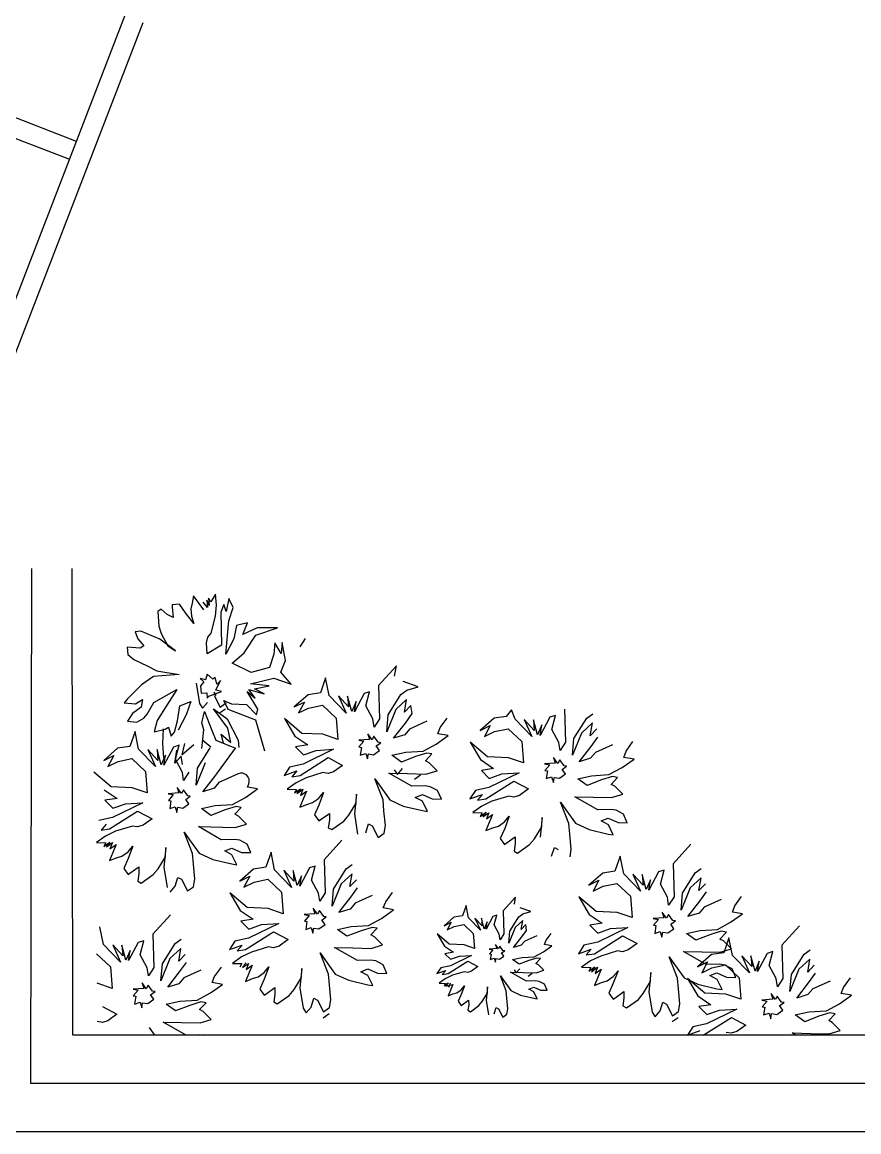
# Model space of a CAD drawing. Header units: inches. Extents: x 10.1 to 52.6, y 12.1 to 36.9.
# Drawn here: x 26.953 to 27.817, y 23.708 to 24.854 of the extents above; entities that cross this region are included whole.
import ezdxf

# ---------------------------------------------------------------- set-up
doc = ezdxf.new("R2010")
doc.units = ezdxf.units.IN
doc.header["$MEASUREMENT"] = 0
doc.layers.add('02', color=2, linetype='Continuous')

msp = doc.modelspace()

# ---------------------------------------------------------------- linework, layer by layer
at = {"layer": '02'}
for p, q in [((26.472, 24.9383), (27.0086, 24.7313)), ((26.4648, 24.9196), (27.0014, 24.7127)), ((27.059, 24.8619), (26.8863, 24.4141)), ((27.0772, 24.8535), (26.9049, 24.4069)), ((26.9615, 23.758), (26.9625, 24.2897)), ((27.0051, 23.808), (27.0043, 24.2897)), ((27.1525, 24.2635), (27.1474, 24.2555)), ((27.1534, 24.2521), (27.1525, 24.2635)), ((27.1151, 24.2529), (27.1075, 24.2523)), ((27.1075, 24.2523), (27.1076, 24.2504)), ((27.1215, 24.2439), (27.1151, 24.2529)), ((27.1284, 24.254), (27.1269, 24.2481)), ((27.1297, 24.2617), (27.1284, 24.254)), ((27.1404, 24.2473), (27.1297, 24.2617)), ((27.144, 24.2495), (27.1398, 24.2549)), ((27.1434, 24.2571), (27.144, 24.2495)), ((27.1458, 24.2515), (27.1434, 24.2571)), ((27.1452, 24.2591), (27.1458, 24.2515)), ((27.1474, 24.2555), (27.1452, 24.2591)), ((27.1524, 24.2406), (27.1534, 24.2521)), ((27.161, 24.2527), (27.1578, 24.2448)), ((27.1634, 24.2453), (27.161, 24.2527)), ((27.1662, 24.2589), (27.1634, 24.2453)), ((27.1707, 24.2497), (27.1662, 24.2589)), ((27.0964, 24.2477), (27.0927, 24.2455)), ((27.0927, 24.2455), (27.0939, 24.2303)), ((27.1025, 24.2424), (27.0964, 24.2477)), ((27.1085, 24.2391), (27.1025, 24.2424)), ((27.1076, 24.2504), (27.1085, 24.2391)), ((27.13, 24.2331), (27.1215, 24.2439)), ((27.1269, 24.2481), (27.1275, 24.2405)), ((27.1275, 24.2405), (27.13, 24.2331)), ((27.148, 24.223), (27.1524, 24.2406)), ((27.1578, 24.2448), (27.1585, 24.2105)), ((27.1661, 24.2359), (27.1707, 24.2497)), ((27.0939, 24.2303), (27.0964, 24.2228)), ((27.1631, 24.2013), (27.1661, 24.2359)), ((27.1741, 24.2308), (27.1714, 24.2172)), ((27.1854, 24.2336), (27.1741, 24.2308)), ((27.1806, 24.2218), (27.1854, 24.2336)), ((27.0752, 24.225), (27.0695, 24.2245)), ((27.0695, 24.2245), (27.072, 24.2171)), ((27.095, 24.217), (27.0752, 24.225)), ((27.0964, 24.2228), (27.1032, 24.21)), ((27.143, 24.2131), (27.1445, 24.2189)), ((27.1445, 24.2189), (27.148, 24.223)), ((27.1953, 24.2287), (27.1806, 24.2218)), ((27.1821, 24.2028), (27.194, 24.2209)), ((27.194, 24.2209), (27.2164, 24.2284)), ((27.2164, 24.2284), (27.1953, 24.2287)), ((27.245, 24.2175), (27.2395, 24.2089)), ((27.0612, 24.2086), (27.0618, 24.201)), ((27.0747, 24.2077), (27.0612, 24.2086)), ((27.072, 24.2171), (27.0783, 24.2099)), ((27.0783, 24.2099), (27.0747, 24.2077)), ((27.1112, 24.2049), (27.095, 24.217)), ((27.1032, 24.21), (27.1112, 24.2049)), ((27.1439, 24.2017), (27.143, 24.2131)), ((27.1585, 24.2105), (27.1439, 24.2017)), ((27.1714, 24.2172), (27.1631, 24.2013)), ((27.2138, 24.2129), (27.2128, 24.2014)), ((27.2203, 24.202), (27.2138, 24.2129)), ((27.2214, 24.2135), (27.2203, 24.202)), ((27.2247, 24.1947), (27.2214, 24.2135)), ((27.0618, 24.201), (27.068, 24.1957)), ((27.068, 24.1957), (27.0819, 24.1892)), ((27.1695, 24.1922), (27.1821, 24.2028)), ((27.2128, 24.2014), (27.2081, 24.1876)), ((27.2199, 24.1828), (27.2247, 24.1947)), ((27.0819, 24.1892), (27.0918, 24.1842)), ((27.0918, 24.1842), (27.115, 24.1803)), ((27.1894, 24.1823), (27.1695, 24.1922)), ((27.2081, 24.1876), (27.1894, 24.1823)), ((27.3392, 24.1892), (27.3208, 24.169)), ((27.3374, 24.1785), (27.3392, 24.1892)), ((27.0885, 24.1782), (27.0758, 24.1696)), ((27.1055, 24.1796), (27.0885, 24.1782)), ((27.115, 24.1803), (27.1055, 24.1796)), ((27.1364, 24.1763), (27.1405, 24.1728)), ((27.1422, 24.1748), (27.1364, 24.1763)), ((27.1405, 24.1728), (27.137, 24.1687)), ((27.1437, 24.1807), (27.1422, 24.1748)), ((27.1498, 24.1754), (27.1437, 24.1807)), ((27.1516, 24.1775), (27.1498, 24.1754)), ((27.1541, 24.17), (27.1516, 24.1775)), ((27.1526, 24.1642), (27.1576, 24.1741)), ((27.1576, 24.1741), (27.1541, 24.17)), ((27.1884, 24.1708), (27.2128, 24.1765)), ((27.2128, 24.1765), (27.2305, 24.1703)), ((27.2305, 24.1703), (27.2199, 24.1828)), ((27.2661, 24.1769), (27.2608, 24.1614)), ((27.2699, 24.1585), (27.2661, 24.1769)), ((27.3616, 24.1677), (27.3461, 24.173)), ((27.0758, 24.1696), (27.0616, 24.1551)), ((27.0886, 24.1515), (27.1124, 24.1648)), ((27.1124, 24.1648), (27.1022, 24.1487)), ((27.1325, 24.1713), (27.1358, 24.1503)), ((27.137, 24.1687), (27.1376, 24.1611)), ((27.1376, 24.1611), (27.1433, 24.1615)), ((27.1433, 24.1615), (27.1437, 24.1558)), ((27.1455, 24.1579), (27.1585, 24.1627)), ((27.1531, 24.1585), (27.1509, 24.1621)), ((27.1585, 24.1627), (27.1526, 24.1642)), ((27.1962, 24.1447), (27.1852, 24.1629)), ((27.1852, 24.1629), (27.1934, 24.1559)), ((27.1869, 24.1649), (27.2026, 24.1604)), ((27.1934, 24.1559), (27.1869, 24.1649)), ((27.2077, 24.1685), (27.1884, 24.1708)), ((27.1926, 24.1654), (27.2077, 24.1685)), ((27.2026, 24.1604), (27.1926, 24.1654)), ((27.2608, 24.1614), (27.2482, 24.1594)), ((27.3058, 24.1606), (27.2958, 24.1418)), ((27.3115, 24.1624), (27.3058, 24.1606)), ((27.3077, 24.148), (27.3115, 24.1624)), ((27.3208, 24.169), (27.3219, 24.1347)), ((27.3438, 24.1597), (27.3501, 24.1641)), ((27.3501, 24.1641), (27.3616, 24.1677)), ((27.0616, 24.1551), (27.0581, 24.151)), ((27.0581, 24.151), (27.0696, 24.15)), ((27.0696, 24.15), (27.0769, 24.1544)), ((27.0769, 24.1544), (27.0756, 24.1467)), ((27.0819, 24.1395), (27.0886, 24.1515)), ((27.1022, 24.1487), (27.092, 24.1327)), ((27.1157, 24.1479), (27.1268, 24.1526)), ((27.1268, 24.1526), (27.1221, 24.1388)), ((27.1358, 24.1503), (27.1391, 24.1456)), ((27.1391, 24.1456), (27.1442, 24.1516)), ((27.1437, 24.1558), (27.1455, 24.1579)), ((27.1509, 24.1587), (27.1571, 24.1467)), ((27.1571, 24.1467), (27.1633, 24.1511)), ((27.1611, 24.1534), (27.169, 24.1502)), ((27.1656, 24.1442), (27.1611, 24.1534)), ((27.169, 24.1502), (27.1843, 24.1495)), ((27.1843, 24.1495), (27.1947, 24.1388)), ((27.2482, 24.1594), (27.2338, 24.1468)), ((27.2338, 24.1468), (27.2442, 24.1519)), ((27.2442, 24.1519), (27.2382, 24.1406)), ((27.2486, 24.1456), (27.2628, 24.1487)), ((27.2628, 24.1487), (27.2769, 24.1354)), ((27.2874, 24.1405), (27.2699, 24.1585)), ((27.2794, 24.1582), (27.2874, 24.1405)), ((27.2898, 24.1469), (27.2794, 24.1582)), ((27.2931, 24.1423), (27.2889, 24.158)), ((27.2889, 24.158), (27.2898, 24.1469)), ((27.2976, 24.1525), (27.2931, 24.1423)), ((27.2958, 24.1418), (27.2976, 24.1525)), ((27.3308, 24.1387), (27.3438, 24.1597)), ((27.3498, 24.1546), (27.3385, 24.1442)), ((27.3476, 24.1413), (27.3498, 24.1546)), ((27.0666, 24.1402), (27.0615, 24.1322)), ((27.0756, 24.1467), (27.0666, 24.1402)), ((27.0784, 24.1354), (27.0819, 24.1395)), ((27.1131, 24.1324), (27.1157, 24.1479)), ((27.1221, 24.1388), (27.1138, 24.1229)), ((27.1381, 24.1305), (27.141, 24.1422)), ((27.141, 24.1422), (27.1481, 24.1237)), ((27.1503, 24.1449), (27.1645, 24.1345)), ((27.1652, 24.125), (27.1503, 24.1449)), ((27.1566, 24.1406), (27.1628, 24.145)), ((27.1939, 24.1331), (27.1656, 24.1442)), ((27.1947, 24.1388), (27.1962, 24.1447)), ((27.2382, 24.1406), (27.2486, 24.1456)), ((27.315, 24.1345), (27.3077, 24.148)), ((27.3385, 24.1442), (27.3292, 24.1212)), ((27.3292, 24.1212), (27.3308, 24.1387)), ((27.3542, 24.1484), (27.3476, 24.1413)), ((27.3485, 24.1302), (27.3556, 24.14)), ((27.3556, 24.14), (27.3542, 24.1484)), ((27.4581, 24.144), (27.4528, 24.1371)), ((27.4618, 24.1342), (27.4581, 24.144)), ((27.5035, 24.1381), (27.4977, 24.1363)), ((27.4997, 24.1237), (27.5035, 24.1381)), ((27.5128, 24.1447), (27.5138, 24.1104)), ((27.5358, 24.1354), (27.542, 24.1398)), ((27.0615, 24.1322), (27.0711, 24.131)), ((27.0711, 24.131), (27.0784, 24.1354)), ((27.092, 24.1327), (27.0891, 24.121)), ((27.1004, 24.1238), (27.104, 24.126)), ((27.104, 24.126), (27.1067, 24.1166)), ((27.1102, 24.1207), (27.1131, 24.1324)), ((27.1405, 24.1231), (27.1381, 24.1305)), ((27.1645, 24.1345), (27.1758, 24.1125)), ((27.2034, 24.1013), (27.1939, 24.1331)), ((27.2415, 24.1195), (27.2236, 24.1348)), ((27.2236, 24.1348), (27.2342, 24.1167)), ((27.2769, 24.1354), (27.2787, 24.1133)), ((27.3163, 24.1261), (27.315, 24.1345)), ((27.3219, 24.1347), (27.3163, 24.1261)), ((27.3363, 24.1145), (27.3485, 24.1302)), ((27.3706, 24.132), (27.3529, 24.124)), ((27.3846, 24.1256), (27.3917, 24.1353)), ((27.4401, 24.1351), (27.4257, 24.1225)), ((27.4257, 24.1225), (27.4361, 24.1276)), ((27.4361, 24.1276), (27.4301, 24.1163)), ((27.4528, 24.1371), (27.4401, 24.1351)), ((27.4793, 24.1162), (27.4618, 24.1342)), ((27.4713, 24.1339), (27.4793, 24.1162)), ((27.4817, 24.1226), (27.4713, 24.1339)), ((27.4851, 24.118), (27.4809, 24.1337)), ((27.4809, 24.1337), (27.4817, 24.1226)), ((27.4895, 24.1282), (27.4851, 24.118)), ((27.4977, 24.1363), (27.4877, 24.1175)), ((27.4877, 24.1175), (27.4895, 24.1282)), ((27.5227, 24.1144), (27.5358, 24.1354)), ((27.5418, 24.1303), (27.5305, 24.1199)), ((27.5395, 24.117), (27.5418, 24.1303)), ((27.0693, 24.1216), (27.064, 24.1061)), ((27.073, 24.1033), (27.0693, 24.1216)), ((27.0891, 24.121), (27.1004, 24.1238)), ((27.0982, 24.1244), (27.0975, 24.1091)), ((27.1067, 24.1166), (27.1102, 24.1207)), ((27.1382, 24.1038), (27.1405, 24.1231)), ((27.1481, 24.1237), (27.1528, 24.1126)), ((27.1581, 24.1187), (27.1683, 24.11)), ((27.1607, 24.1094), (27.1581, 24.1187)), ((27.1683, 24.11), (27.1652, 24.125)), ((27.2342, 24.1167), (27.2477, 24.1076)), ((27.2632, 24.1186), (27.2415, 24.1195)), ((27.2787, 24.1133), (27.2632, 24.1186)), ((27.3097, 24.119), (27.3115, 24.1132)), ((27.3141, 24.1128), (27.3097, 24.119)), ((27.3161, 24.1166), (27.3141, 24.1128)), ((27.3205, 24.1103), (27.3161, 24.1166)), ((27.3478, 24.1181), (27.3363, 24.1145)), ((27.3529, 24.124), (27.3478, 24.1181)), ((27.3803, 24.1085), (27.3927, 24.1173)), ((27.3821, 24.1191), (27.3846, 24.1256)), ((27.3927, 24.1173), (27.3821, 24.1191)), ((27.4301, 24.1163), (27.4406, 24.1214)), ((27.4406, 24.1214), (27.4547, 24.1244)), ((27.4547, 24.1244), (27.4689, 24.1111)), ((27.507, 24.1102), (27.4997, 24.1237)), ((27.5305, 24.1199), (27.5211, 24.0969)), ((27.5211, 24.0969), (27.5227, 24.1144)), ((27.5462, 24.1241), (27.5395, 24.117)), ((27.5404, 24.1059), (27.5475, 24.1157)), ((27.0513, 24.1042), (27.0369, 24.0916)), ((27.064, 24.1061), (27.0513, 24.1042)), ((27.0905, 24.0853), (27.073, 24.1033)), ((27.0826, 24.103), (27.0905, 24.0853)), ((27.0929, 24.0917), (27.0826, 24.103)), ((27.0921, 24.1028), (27.0929, 24.0917)), ((27.0963, 24.0871), (27.0921, 24.1028)), ((27.0975, 24.1091), (27.0987, 24.0939)), ((27.1089, 24.1054), (27.0989, 24.0866)), ((27.1147, 24.1072), (27.1089, 24.1054)), ((27.1109, 24.0928), (27.1147, 24.1072)), ((27.1204, 24.1091), (27.1175, 24.0974)), ((27.1175, 24.0974), (27.1301, 24.1079)), ((27.1339, 24.0835), (27.147, 24.1045)), ((27.1392, 24.1125), (27.1474, 24.1055)), ((27.1516, 24.075), (27.173, 24.1044)), ((27.1528, 24.1126), (27.173, 24.1044)), ((27.1758, 24.1125), (27.1764, 24.1049)), ((27.2477, 24.1076), (27.235, 24.1056)), ((27.235, 24.1056), (27.2432, 24.0974)), ((27.2742, 24.1031), (27.243, 24.0879)), ((27.2563, 24.102), (27.2742, 24.1031)), ((27.3115, 24.1132), (27.3004, 24.1124)), ((27.3004, 24.1124), (27.3057, 24.1115)), ((27.3057, 24.1115), (27.3006, 24.1055)), ((27.3006, 24.1055), (27.3033, 24.1051)), ((27.3033, 24.1051), (27.3019, 24.0971)), ((27.3185, 24.1066), (27.3232, 24.1099)), ((27.3219, 24.1019), (27.3185, 24.1066)), ((27.3232, 24.1099), (27.3205, 24.1103)), ((27.3668, 24.1012), (27.3803, 24.1085)), ((27.4334, 24.0952), (27.4155, 24.1105)), ((27.4155, 24.1105), (27.4261, 24.0924)), ((27.4689, 24.1111), (27.4706, 24.089)), ((27.5083, 24.1018), (27.507, 24.1102)), ((27.5138, 24.1104), (27.5083, 24.1018)), ((27.5282, 24.0902), (27.5404, 24.1059)), ((27.5626, 24.1077), (27.5448, 24.0997)), ((27.5765, 24.1013), (27.5836, 24.111)), ((27.0369, 24.0916), (27.0473, 24.0966)), ((27.0473, 24.0966), (27.0413, 24.0854)), ((27.0518, 24.0904), (27.0659, 24.0935)), ((27.0659, 24.0935), (27.0801, 24.0802)), ((27.1007, 24.0972), (27.0963, 24.0871)), ((27.0989, 24.0866), (27.1007, 24.0972)), ((27.1104, 24.0888), (27.1126, 24.1021)), ((27.117, 24.0959), (27.1104, 24.0888)), ((27.1182, 24.0793), (27.1109, 24.0928)), ((27.1184, 24.0875), (27.117, 24.0959)), ((27.2397, 24.0761), (27.2687, 24.0945)), ((27.2432, 24.0974), (27.2563, 24.102)), ((27.2687, 24.0945), (27.2837, 24.0865)), ((27.3019, 24.0971), (27.3077, 24.0989)), ((27.3077, 24.0989), (27.3094, 24.0931)), ((27.3094, 24.0931), (27.3103, 24.0984)), ((27.3103, 24.0984), (27.3156, 24.0975)), ((27.3156, 24.0975), (27.3219, 24.1019)), ((27.3347, 24.097), (27.3489, 24.1001)), ((27.3444, 24.0899), (27.3347, 24.097)), ((27.359, 24.0957), (27.3444, 24.0899)), ((27.3489, 24.1001), (27.3668, 24.1012)), ((27.3706, 24.0992), (27.359, 24.0957)), ((27.3692, 24.0912), (27.3759, 24.0983)), ((27.3759, 24.0983), (27.3706, 24.0992)), ((27.4261, 24.0924), (27.4396, 24.0833)), ((27.4551, 24.0943), (27.4334, 24.0952)), ((27.4706, 24.089), (27.4551, 24.0943)), ((27.5016, 24.0947), (27.5034, 24.0889)), ((27.5061, 24.0885), (27.5016, 24.0947)), ((27.5081, 24.0923), (27.5061, 24.0885)), ((27.5125, 24.0861), (27.5081, 24.0923)), ((27.5397, 24.0938), (27.5282, 24.0902)), ((27.5448, 24.0997), (27.5397, 24.0938)), ((27.5723, 24.0842), (27.5847, 24.093)), ((27.5741, 24.0948), (27.5765, 24.1013)), ((27.5847, 24.093), (27.5741, 24.0948)), ((27.0413, 24.0854), (27.0518, 24.0904)), ((27.0801, 24.0802), (27.0818, 24.0581)), ((27.1417, 24.089), (27.1323, 24.066)), ((27.1323, 24.066), (27.1339, 24.0835)), ((27.2288, 24.0848), (27.2233, 24.0761)), ((27.2233, 24.0761), (27.2363, 24.0808)), ((27.243, 24.0879), (27.2288, 24.0848)), ((27.2363, 24.0808), (27.2312, 24.0748)), ((27.2744, 24.0798), (27.2687, 24.0781)), ((27.2837, 24.0865), (27.2744, 24.0798)), ((27.337, 24.0818), (27.3404, 24.0772)), ((27.3404, 24.0772), (27.3455, 24.0832)), ((27.373, 24.0892), (27.3692, 24.0912)), ((27.3697, 24.0775), (27.3812, 24.081)), ((27.3812, 24.081), (27.373, 24.0892)), ((27.4396, 24.0833), (27.427, 24.0813)), ((27.427, 24.0813), (27.4352, 24.0731)), ((27.5034, 24.0889), (27.4923, 24.0881)), ((27.4923, 24.0881), (27.4976, 24.0872)), ((27.4976, 24.0872), (27.4925, 24.0812)), ((27.4925, 24.0812), (27.4952, 24.0808)), ((27.4952, 24.0808), (27.4939, 24.0728)), ((27.5105, 24.0823), (27.5151, 24.0856)), ((27.5138, 24.0776), (27.5105, 24.0823)), ((27.5151, 24.0856), (27.5125, 24.0861)), ((27.5588, 24.0769), (27.5723, 24.0842)), ((27.0446, 24.0643), (27.0267, 24.0796)), ((27.1195, 24.0709), (27.1182, 24.0793)), ((27.125, 24.0795), (27.1195, 24.0709)), ((27.1394, 24.0593), (27.1516, 24.075)), ((27.156, 24.0688), (27.1509, 24.0629)), ((27.1759, 24.0777), (27.156, 24.0688)), ((27.2357, 24.0686), (27.2264, 24.062)), ((27.2312, 24.0748), (27.2397, 24.0761)), ((27.2461, 24.0737), (27.2357, 24.0686)), ((27.2634, 24.079), (27.2461, 24.0737)), ((27.2687, 24.0781), (27.2634, 24.079)), ((27.3169, 24.0727), (27.3225, 24.0649)), ((27.3256, 24.0508), (27.3169, 24.0727)), ((27.3552, 24.0649), (27.3316, 24.0784)), ((27.3316, 24.0784), (27.3506, 24.078)), ((27.3506, 24.078), (27.3697, 24.0775)), ((27.3578, 24.0721), (27.364, 24.0766)), ((27.4316, 24.0518), (27.4606, 24.0702)), ((27.4662, 24.0788), (27.4349, 24.0636)), ((27.4352, 24.0731), (27.4482, 24.0777)), ((27.4482, 24.0777), (27.4662, 24.0788)), ((27.4606, 24.0702), (27.4757, 24.0622)), ((27.4939, 24.0728), (27.4996, 24.0746)), ((27.4996, 24.0746), (27.5014, 24.0688)), ((27.5014, 24.0688), (27.5023, 24.0741)), ((27.5023, 24.0741), (27.5076, 24.0732)), ((27.5076, 24.0732), (27.5138, 24.0776)), ((27.5266, 24.0727), (27.5408, 24.0758)), ((27.5364, 24.0656), (27.5266, 24.0727)), ((27.551, 24.0714), (27.5364, 24.0656)), ((27.5408, 24.0758), (27.5588, 24.0769)), ((27.5625, 24.0749), (27.551, 24.0714)), ((27.5612, 24.0669), (27.5678, 24.074)), ((27.5678, 24.074), (27.5625, 24.0749)), ((27.0373, 24.0614), (27.0508, 24.0524)), ((27.0663, 24.0634), (27.0446, 24.0643)), ((27.0818, 24.0581), (27.0663, 24.0634)), ((27.1146, 24.058), (27.1035, 24.0572)), ((27.1035, 24.0572), (27.1088, 24.0563)), ((27.1173, 24.0576), (27.1128, 24.0638)), ((27.1128, 24.0638), (27.1146, 24.058)), ((27.1193, 24.0613), (27.1173, 24.0576)), ((27.1237, 24.0551), (27.1193, 24.0613)), ((27.1509, 24.0629), (27.1394, 24.0593)), ((27.1835, 24.0533), (27.1959, 24.0621)), ((27.1853, 24.0639), (27.1867, 24.0676)), ((27.1959, 24.0621), (27.1853, 24.0639)), ((27.2264, 24.062), (27.2359, 24.0617)), ((27.2339, 24.058), (27.2401, 24.0624)), ((27.2359, 24.0617), (27.2339, 24.058)), ((27.2401, 24.0624), (27.2365, 24.0575)), ((27.2365, 24.0575), (27.2427, 24.0619)), ((27.2465, 24.06), (27.2396, 24.0433)), ((27.2427, 24.0619), (27.2403, 24.0555)), ((27.2403, 24.0555), (27.2465, 24.06)), ((27.2589, 24.0524), (27.264, 24.0584)), ((27.264, 24.0584), (27.2591, 24.0455)), ((27.3225, 24.0649), (27.3324, 24.051)), ((27.369, 24.0653), (27.3552, 24.0649)), ((27.3743, 24.0644), (27.369, 24.0653)), ((27.3818, 24.0604), (27.3743, 24.0644)), ((27.3858, 24.0516), (27.3818, 24.0604)), ((27.4208, 24.0605), (27.4152, 24.0518)), ((27.4349, 24.0636), (27.4208, 24.0605)), ((27.4757, 24.0622), (27.4664, 24.0555)), ((27.5649, 24.0649), (27.5612, 24.0669)), ((27.5731, 24.0567), (27.5649, 24.0649)), ((27.0508, 24.0524), (27.0382, 24.0504)), ((27.0382, 24.0504), (27.0464, 24.0422)), ((27.0774, 24.0479), (27.0461, 24.0326)), ((27.0464, 24.0422), (27.0595, 24.0468)), ((27.0595, 24.0468), (27.0774, 24.0479)), ((27.1088, 24.0563), (27.1037, 24.0503)), ((27.1037, 24.0503), (27.1064, 24.0498)), ((27.1064, 24.0498), (27.1051, 24.0419)), ((27.1188, 24.0423), (27.125, 24.0467)), ((27.1217, 24.0514), (27.1263, 24.0547)), ((27.125, 24.0467), (27.1217, 24.0514)), ((27.1263, 24.0547), (27.1237, 24.0551)), ((27.152, 24.0449), (27.17, 24.046)), ((27.17, 24.046), (27.1835, 24.0533)), ((27.2396, 24.0433), (27.2469, 24.0462)), ((27.2469, 24.0462), (27.2527, 24.048)), ((27.2527, 24.048), (27.2589, 24.0524)), ((27.2591, 24.0455), (27.2547, 24.0354)), ((27.2901, 24.0349), (27.2976, 24.0473)), ((27.2979, 24.0568), (27.2959, 24.0366)), ((27.2976, 24.0473), (27.2979, 24.0568)), ((27.3264, 24.0397), (27.3256, 24.0508)), ((27.3324, 24.051), (27.3464, 24.0445)), ((27.3588, 24.0534), (27.3661, 24.0563)), ((27.3663, 24.0494), (27.3588, 24.0534)), ((27.3661, 24.0563), (27.3763, 24.0518)), ((27.3714, 24.039), (27.3663, 24.0494)), ((27.3763, 24.0518), (27.3858, 24.0516)), ((27.4152, 24.0518), (27.4283, 24.0565)), ((27.4283, 24.0565), (27.4232, 24.0505)), ((27.4232, 24.0505), (27.4316, 24.0518)), ((27.438, 24.0494), (27.4276, 24.0443)), ((27.4553, 24.0547), (27.438, 24.0494)), ((27.4606, 24.0538), (27.4553, 24.0547)), ((27.4664, 24.0555), (27.4606, 24.0538)), ((27.5089, 24.0484), (27.5144, 24.0407)), ((27.5175, 24.0265), (27.5089, 24.0484)), ((27.5472, 24.0406), (27.5235, 24.0541)), ((27.5235, 24.0541), (27.5616, 24.0532)), ((27.5616, 24.0532), (27.5731, 24.0567)), ((27.0428, 24.0209), (27.0718, 24.0393)), ((27.0718, 24.0393), (27.0869, 24.0313)), ((27.1051, 24.0419), (27.1108, 24.0436)), ((27.1108, 24.0436), (27.1126, 24.0379)), ((27.1126, 24.0379), (27.1135, 24.0432)), ((27.1135, 24.0432), (27.1188, 24.0423)), ((27.1378, 24.0418), (27.152, 24.0449)), ((27.1476, 24.0347), (27.1378, 24.0418)), ((27.1622, 24.0405), (27.1476, 24.0347)), ((27.1737, 24.044), (27.1622, 24.0405)), ((27.1724, 24.036), (27.179, 24.0431)), ((27.1761, 24.034), (27.1724, 24.036)), ((27.179, 24.0431), (27.1737, 24.044)), ((27.1843, 24.0258), (27.1761, 24.034)), ((27.2547, 24.0354), (27.2591, 24.0292)), ((27.2606, 24.0303), (27.27, 24.0369)), ((27.27, 24.0369), (27.2702, 24.03)), ((27.285, 24.0289), (27.2901, 24.0349)), ((27.2959, 24.0366), (27.2992, 24.0156)), ((27.328, 24.0244), (27.3264, 24.0397)), ((27.3464, 24.0445), (27.3661, 24.0399)), ((27.3661, 24.0399), (27.3714, 24.039)), ((27.4276, 24.0443), (27.4183, 24.0377)), ((27.4183, 24.0377), (27.4278, 24.0374)), ((27.4258, 24.0337), (27.432, 24.0381)), ((27.4278, 24.0374), (27.4258, 24.0337)), ((27.432, 24.0381), (27.4285, 24.0332)), ((27.4285, 24.0332), (27.4347, 24.0376)), ((27.4385, 24.0357), (27.4316, 24.0191)), ((27.4347, 24.0376), (27.4322, 24.0312)), ((27.4322, 24.0312), (27.4385, 24.0357)), ((27.4508, 24.0281), (27.4559, 24.0341)), ((27.4559, 24.0341), (27.4511, 24.0212)), ((27.5144, 24.0407), (27.5244, 24.0267)), ((27.5609, 24.041), (27.5472, 24.0406)), ((27.5662, 24.0401), (27.5609, 24.041)), ((27.5738, 24.0361), (27.5662, 24.0401)), ((27.5777, 24.0273), (27.5738, 24.0361)), ((27.0461, 24.0326), (27.032, 24.0296)), ((27.0395, 24.0256), (27.0344, 24.0196)), ((27.0665, 24.0238), (27.0492, 24.0185)), ((27.0718, 24.0229), (27.0665, 24.0238)), ((27.0776, 24.0246), (27.0718, 24.0229)), ((27.0869, 24.0313), (27.0776, 24.0246)), ((27.1347, 24.0232), (27.1728, 24.0223)), ((27.1584, 24.0097), (27.1347, 24.0232)), ((27.1728, 24.0223), (27.1843, 24.0258)), ((27.2591, 24.0292), (27.2606, 24.0303)), ((27.2702, 24.03), (27.2688, 24.0221)), ((27.2726, 24.0201), (27.285, 24.0289)), ((27.3076, 24.0169), (27.3105, 24.026)), ((27.3105, 24.026), (27.3142, 24.024)), ((27.3142, 24.024), (27.3204, 24.012)), ((27.3266, 24.0164), (27.328, 24.0244)), ((27.4389, 24.0219), (27.4446, 24.0237)), ((27.4446, 24.0237), (27.4508, 24.0281)), ((27.482, 24.0106), (27.4896, 24.023)), ((27.4898, 24.0325), (27.4878, 24.0123)), ((27.4896, 24.023), (27.4898, 24.0325)), ((27.5184, 24.0154), (27.5175, 24.0265)), ((27.5244, 24.0267), (27.5383, 24.0202)), ((27.5507, 24.0291), (27.558, 24.032)), ((27.5582, 24.0251), (27.5507, 24.0291)), ((27.558, 24.032), (27.5682, 24.0275)), ((27.5633, 24.0147), (27.5582, 24.0251)), ((27.5682, 24.0275), (27.5777, 24.0273)), ((27.0388, 24.0134), (27.0295, 24.0068)), ((27.0344, 24.0196), (27.0428, 24.0209)), ((27.0492, 24.0185), (27.0388, 24.0134)), ((27.1287, 23.9956), (27.1201, 24.0175)), ((27.1201, 24.0175), (27.1256, 24.0097)), ((27.2688, 24.0221), (27.2726, 24.0201)), ((27.3204, 24.012), (27.3266, 24.0164)), ((27.4316, 24.0191), (27.4389, 24.0219)), ((27.4511, 24.0212), (27.4466, 24.0111)), ((27.4466, 24.0111), (27.451, 24.0049)), ((27.4526, 24.006), (27.4619, 24.0126)), ((27.4619, 24.0126), (27.4621, 24.0057)), ((27.5199, 24.0001), (27.5184, 24.0154)), ((27.5383, 24.0202), (27.558, 24.0156)), ((27.558, 24.0156), (27.5633, 24.0147)), ((27.0295, 24.0068), (27.039, 24.0065)), ((27.037, 24.0028), (27.0432, 24.0072)), ((27.039, 24.0065), (27.037, 24.0028)), ((27.0432, 24.0072), (27.0397, 24.0023)), ((27.0397, 24.0023), (27.0459, 24.0067)), ((27.0497, 24.0047), (27.0428, 23.9881)), ((27.0459, 24.0067), (27.0434, 24.0003)), ((27.0434, 24.0003), (27.0497, 24.0047)), ((27.062, 23.9972), (27.0671, 24.0032)), ((27.0671, 24.0032), (27.0623, 23.9903)), ((27.101, 24.0016), (27.099, 23.9814)), ((27.1008, 23.9921), (27.101, 24.0016)), ((27.1256, 24.0097), (27.1356, 23.9958)), ((27.1721, 24.0101), (27.1584, 24.0097)), ((27.1619, 23.9982), (27.1692, 24.001)), ((27.1692, 24.001), (27.1794, 23.9966)), ((27.1774, 24.0092), (27.1721, 24.0101)), ((27.185, 24.0052), (27.1774, 24.0092)), ((27.1889, 23.9964), (27.185, 24.0052)), ((27.2829, 24.0092), (27.2645, 23.9891)), ((27.451, 24.0049), (27.4526, 24.006)), ((27.4621, 24.0057), (27.4608, 23.9978)), ((27.4645, 23.9958), (27.4769, 24.0046)), ((27.4769, 24.0046), (27.482, 24.0106)), ((27.4995, 23.9926), (27.5024, 24.0017)), ((27.5024, 24.0017), (27.5062, 23.9997)), ((27.5186, 23.9921), (27.5199, 24.0001)), ((27.6434, 24.0051), (27.625, 23.9849)), ((27.0428, 23.9881), (27.0501, 23.991)), ((27.0501, 23.991), (27.0558, 23.9928)), ((27.0558, 23.9928), (27.062, 23.9972)), ((27.0623, 23.9903), (27.0578, 23.9801)), ((27.0933, 23.9797), (27.1008, 23.9921)), ((27.1296, 23.9845), (27.1287, 23.9956)), ((27.1356, 23.9958), (27.1495, 23.9893)), ((27.1495, 23.9893), (27.1692, 23.9847)), ((27.1694, 23.9942), (27.1619, 23.9982)), ((27.1745, 23.9838), (27.1694, 23.9942)), ((27.1794, 23.9966), (27.1889, 23.9964)), ((27.2098, 23.9969), (27.2044, 23.9814)), ((27.2135, 23.9785), (27.2098, 23.9969)), ((27.2645, 23.9891), (27.2655, 23.9547)), ((27.4608, 23.9978), (27.4645, 23.9958)), ((27.5703, 23.9928), (27.565, 23.9773)), ((27.5741, 23.9744), (27.5703, 23.9928)), ((27.0578, 23.9801), (27.0622, 23.9739)), ((27.0638, 23.975), (27.0731, 23.9817)), ((27.0731, 23.9817), (27.0733, 23.9748)), ((27.0881, 23.9737), (27.0933, 23.9797)), ((27.099, 23.9814), (27.1023, 23.9604)), ((27.1311, 23.9692), (27.1296, 23.9845)), ((27.1692, 23.9847), (27.1745, 23.9838)), ((27.1918, 23.9794), (27.1774, 23.9668)), ((27.2044, 23.9814), (27.1918, 23.9794)), ((27.231, 23.9605), (27.2135, 23.9785)), ((27.223, 23.9783), (27.231, 23.9605)), ((27.2334, 23.967), (27.223, 23.9783)), ((27.2326, 23.978), (27.2334, 23.967)), ((27.2368, 23.9623), (27.2326, 23.978)), ((27.2494, 23.9807), (27.2394, 23.9619)), ((27.2552, 23.9824), (27.2494, 23.9807)), ((27.2514, 23.968), (27.2552, 23.9824)), ((27.2744, 23.9587), (27.2875, 23.9797)), ((27.2875, 23.9797), (27.2937, 23.9842)), ((27.565, 23.9773), (27.5524, 23.9753)), ((27.6157, 23.9783), (27.6099, 23.9765)), ((27.6119, 23.9639), (27.6157, 23.9783)), ((27.625, 23.9849), (27.6261, 23.9506)), ((27.648, 23.9756), (27.6542, 23.98)), ((27.0622, 23.9739), (27.0638, 23.975)), ((27.0733, 23.9748), (27.072, 23.9668)), ((27.072, 23.9668), (27.0757, 23.9648)), ((27.0757, 23.9648), (27.0881, 23.9737)), ((27.1107, 23.9617), (27.1136, 23.9708)), ((27.1136, 23.9708), (27.1174, 23.9688)), ((27.1174, 23.9688), (27.1236, 23.9568)), ((27.1298, 23.9612), (27.1311, 23.9692)), ((27.1774, 23.9668), (27.1878, 23.9719)), ((27.1878, 23.9719), (27.1818, 23.9606)), ((27.1818, 23.9606), (27.1922, 23.9657)), ((27.1922, 23.9657), (27.2064, 23.9688)), ((27.2064, 23.9688), (27.2206, 23.9555)), ((27.2412, 23.9725), (27.2368, 23.9623)), ((27.2394, 23.9619), (27.2412, 23.9725)), ((27.2587, 23.9545), (27.2514, 23.968)), ((27.2935, 23.9746), (27.2822, 23.9642)), ((27.2912, 23.9613), (27.2935, 23.9746)), ((27.2979, 23.9684), (27.2912, 23.9613)), ((27.5524, 23.9753), (27.5379, 23.9627)), ((27.5379, 23.9627), (27.5484, 23.9678)), ((27.5484, 23.9678), (27.5424, 23.9565)), ((27.5915, 23.9564), (27.5741, 23.9744)), ((27.5836, 23.9741), (27.5915, 23.9564)), ((27.594, 23.9628), (27.5836, 23.9741)), ((27.5973, 23.9582), (27.5931, 23.9739)), ((27.5931, 23.9739), (27.594, 23.9628)), ((27.6017, 23.9684), (27.5973, 23.9582)), ((27.6099, 23.9765), (27.5999, 23.9577)), ((27.5999, 23.9577), (27.6017, 23.9684)), ((27.6349, 23.9546), (27.648, 23.9756)), ((27.654, 23.9705), (27.6427, 23.9601)), ((27.6518, 23.9572), (27.654, 23.9705)), ((27.1056, 23.9557), (27.1107, 23.9617)), ((27.1236, 23.9568), (27.1298, 23.9612)), ((27.1672, 23.9549), (27.1778, 23.9367)), ((27.1851, 23.9396), (27.1672, 23.9549)), ((27.2206, 23.9555), (27.2223, 23.9333)), ((27.26, 23.9461), (27.2587, 23.9545)), ((27.2655, 23.9547), (27.26, 23.9461)), ((27.2822, 23.9642), (27.2728, 23.9412)), ((27.2728, 23.9412), (27.2744, 23.9587)), ((27.2921, 23.9503), (27.2992, 23.96)), ((27.3282, 23.9456), (27.3353, 23.9553)), ((27.5424, 23.9565), (27.5528, 23.9616)), ((27.5528, 23.9616), (27.567, 23.9646)), ((27.567, 23.9646), (27.5811, 23.9513)), ((27.6192, 23.9504), (27.6119, 23.9639)), ((27.6427, 23.9601), (27.6334, 23.9371)), ((27.6334, 23.9371), (27.6349, 23.9546)), ((27.6584, 23.9643), (27.6518, 23.9572)), ((27.6526, 23.9462), (27.6597, 23.9559)), ((27.2799, 23.9346), (27.2921, 23.9503)), ((27.2965, 23.9441), (27.2914, 23.9381)), ((27.3142, 23.952), (27.2965, 23.9441)), ((27.3257, 23.9392), (27.3282, 23.9456)), ((27.4623, 23.9505), (27.4494, 23.9364)), ((27.4611, 23.9431), (27.4623, 23.9505)), ((27.5457, 23.9354), (27.5277, 23.9507)), ((27.5277, 23.9507), (27.5383, 23.9326)), ((27.5811, 23.9513), (27.5829, 23.9292)), ((27.6205, 23.942), (27.6192, 23.9504)), ((27.6261, 23.9506), (27.6205, 23.942)), ((27.6404, 23.9304), (27.6526, 23.9462)), ((27.6748, 23.9479), (27.6571, 23.9399)), ((27.6887, 23.9415), (27.6958, 23.9512)), ((27.106, 23.9321), (27.0876, 23.912)), ((27.1778, 23.9367), (27.1913, 23.9276)), ((27.2068, 23.9386), (27.1851, 23.9396)), ((27.2223, 23.9333), (27.2068, 23.9386)), ((27.2551, 23.9333), (27.244, 23.9324)), ((27.244, 23.9324), (27.2493, 23.9315)), ((27.2493, 23.9315), (27.2442, 23.9255)), ((27.2578, 23.9328), (27.2533, 23.939)), ((27.2533, 23.939), (27.2551, 23.9333)), ((27.2598, 23.9366), (27.2578, 23.9328)), ((27.2642, 23.9304), (27.2598, 23.9366)), ((27.2914, 23.9381), (27.2799, 23.9346)), ((27.324, 23.9285), (27.3364, 23.9374)), ((27.3364, 23.9374), (27.3257, 23.9392)), ((27.4074, 23.931), (27.3986, 23.9296)), ((27.4112, 23.9419), (27.4074, 23.931)), ((27.4138, 23.929), (27.4112, 23.9419)), ((27.4429, 23.9318), (27.4389, 23.9305)), ((27.4403, 23.9217), (27.4429, 23.9318)), ((27.4494, 23.9364), (27.4502, 23.9124)), ((27.4656, 23.9299), (27.4699, 23.933)), ((27.478, 23.9354), (27.4671, 23.9392)), ((27.4699, 23.933), (27.478, 23.9354)), ((27.5383, 23.9326), (27.5518, 23.9235)), ((27.5674, 23.9345), (27.5457, 23.9354)), ((27.5829, 23.9292), (27.5674, 23.9345)), ((27.6183, 23.9287), (27.6139, 23.9349)), ((27.6139, 23.9349), (27.6156, 23.9291)), ((27.6203, 23.9325), (27.6183, 23.9287)), ((27.6247, 23.9263), (27.6203, 23.9325)), ((27.652, 23.934), (27.6404, 23.9304)), ((27.6571, 23.9399), (27.652, 23.934)), ((27.6845, 23.9244), (27.6969, 23.9333)), ((27.6863, 23.935), (27.6887, 23.9415)), ((27.6969, 23.9333), (27.6863, 23.935)), ((27.0367, 23.9014), (27.033, 23.9198)), ((27.1913, 23.9276), (27.1787, 23.9256)), ((27.1787, 23.9256), (27.1869, 23.9174)), ((27.2179, 23.9231), (27.1866, 23.9079)), ((27.1869, 23.9174), (27.1999, 23.922)), ((27.1999, 23.922), (27.2179, 23.9231)), ((27.2442, 23.9255), (27.2469, 23.9251)), ((27.2469, 23.9251), (27.2456, 23.9171)), ((27.2593, 23.9175), (27.2655, 23.922)), ((27.2622, 23.9266), (27.2668, 23.9299)), ((27.2655, 23.922), (27.2622, 23.9266)), ((27.2668, 23.9299), (27.2642, 23.9304)), ((27.2783, 23.9171), (27.2925, 23.9202)), ((27.2925, 23.9202), (27.3104, 23.9212)), ((27.3104, 23.9212), (27.324, 23.9285)), ((27.3986, 23.9296), (27.3885, 23.9208)), ((27.3885, 23.9208), (27.3958, 23.9244)), ((27.3958, 23.9244), (27.3916, 23.9165)), ((27.3916, 23.9165), (27.3989, 23.92)), ((27.3989, 23.92), (27.4088, 23.9222)), ((27.4088, 23.9222), (27.4187, 23.9129)), ((27.426, 23.9164), (27.4138, 23.929)), ((27.4204, 23.9288), (27.426, 23.9164)), ((27.4277, 23.9209), (27.4204, 23.9288)), ((27.43, 23.9177), (27.4271, 23.9287)), ((27.4271, 23.9287), (27.4277, 23.9209)), ((27.4331, 23.9248), (27.43, 23.9177)), ((27.4389, 23.9305), (27.4319, 23.9174)), ((27.4319, 23.9174), (27.4331, 23.9248)), ((27.4454, 23.9122), (27.4403, 23.9217)), ((27.4564, 23.9152), (27.4656, 23.9299)), ((27.4697, 23.9263), (27.4618, 23.919)), ((27.4682, 23.917), (27.4697, 23.9263)), ((27.4728, 23.922), (27.4682, 23.917)), ((27.4737, 23.9161), (27.4728, 23.922)), ((27.5518, 23.9235), (27.5392, 23.9215)), ((27.5392, 23.9215), (27.5474, 23.9133)), ((27.6156, 23.9291), (27.6046, 23.9283)), ((27.6046, 23.9283), (27.6099, 23.9274)), ((27.6099, 23.9274), (27.6048, 23.9214)), ((27.6048, 23.9214), (27.6074, 23.921)), ((27.6074, 23.921), (27.6061, 23.913)), ((27.6227, 23.9225), (27.6274, 23.9258)), ((27.626, 23.9178), (27.6227, 23.9225)), ((27.6274, 23.9258), (27.6247, 23.9263)), ((27.671, 23.9171), (27.6845, 23.9244)), ((27.7558, 23.9208), (27.7374, 23.9007)), ((27.0876, 23.912), (27.0887, 23.8776)), ((27.1866, 23.9079), (27.1725, 23.9048)), ((27.1833, 23.8962), (27.2123, 23.9145)), ((27.2123, 23.9145), (27.2274, 23.9065)), ((27.2456, 23.9171), (27.2513, 23.9189)), ((27.2513, 23.9189), (27.2531, 23.9131)), ((27.2531, 23.9131), (27.254, 23.9184)), ((27.254, 23.9184), (27.2593, 23.9175)), ((27.2881, 23.91), (27.2783, 23.9171)), ((27.3027, 23.9157), (27.2881, 23.91)), ((27.3142, 23.9192), (27.3027, 23.9157)), ((27.3129, 23.9113), (27.3195, 23.9183)), ((27.3166, 23.9093), (27.3129, 23.9113)), ((27.3195, 23.9183), (27.3142, 23.9192)), ((27.3248, 23.9011), (27.3166, 23.9093)), ((27.3939, 23.9017), (27.3814, 23.9125)), ((27.3814, 23.9125), (27.3888, 23.8997)), ((27.4187, 23.9129), (27.4199, 23.8974)), ((27.4463, 23.9063), (27.4454, 23.9122)), ((27.4502, 23.9124), (27.4463, 23.9063)), ((27.4618, 23.919), (27.4553, 23.9029)), ((27.4553, 23.9029), (27.4564, 23.9152)), ((27.4602, 23.8983), (27.4688, 23.9093)), ((27.4688, 23.9093), (27.4737, 23.9161)), ((27.4843, 23.9105), (27.4719, 23.9049)), ((27.494, 23.906), (27.499, 23.9128)), ((27.5438, 23.892), (27.5729, 23.9104)), ((27.5784, 23.919), (27.5472, 23.9038)), ((27.5474, 23.9133), (27.5605, 23.9179)), ((27.5605, 23.9179), (27.5784, 23.919)), ((27.5729, 23.9104), (27.5879, 23.9024)), ((27.6061, 23.913), (27.6118, 23.9148)), ((27.6118, 23.9148), (27.6136, 23.909)), ((27.6136, 23.909), (27.6145, 23.9143)), ((27.6145, 23.9143), (27.6198, 23.9134)), ((27.6198, 23.9134), (27.626, 23.9178)), ((27.6389, 23.913), (27.653, 23.916)), ((27.6486, 23.9059), (27.6389, 23.913)), ((27.6632, 23.9116), (27.6486, 23.9059)), ((27.653, 23.916), (27.671, 23.9171)), ((27.6747, 23.9151), (27.6632, 23.9116)), ((27.6734, 23.9071), (27.6801, 23.9142)), ((27.6801, 23.9142), (27.6747, 23.9151)), ((27.6827, 23.9085), (27.6774, 23.893)), ((27.6864, 23.8901), (27.6827, 23.9085)), ((27.0542, 23.8834), (27.0367, 23.9014)), ((27.0462, 23.9012), (27.0542, 23.8834)), ((27.0566, 23.8899), (27.0462, 23.9012)), ((27.0599, 23.8852), (27.0557, 23.9009)), ((27.0557, 23.9009), (27.0566, 23.8899)), ((27.0726, 23.9036), (27.0626, 23.8848)), ((27.0783, 23.9053), (27.0726, 23.9036)), ((27.0746, 23.8909), (27.0783, 23.9053)), ((27.0976, 23.8816), (27.1107, 23.9026)), ((27.1166, 23.8975), (27.1053, 23.8871)), ((27.1107, 23.9026), (27.1169, 23.9071)), ((27.1144, 23.8842), (27.1166, 23.8975)), ((27.1725, 23.9048), (27.1669, 23.8962)), ((27.1669, 23.8962), (27.18, 23.9008)), ((27.18, 23.9008), (27.1749, 23.8948)), ((27.207, 23.899), (27.1897, 23.8937)), ((27.2123, 23.8981), (27.207, 23.899)), ((27.2181, 23.8999), (27.2123, 23.8981)), ((27.2274, 23.9065), (27.2181, 23.8999)), ((27.2989, 23.8849), (27.2752, 23.8985)), ((27.2752, 23.8985), (27.2943, 23.898)), ((27.2943, 23.898), (27.3133, 23.8975)), ((27.3133, 23.8975), (27.3248, 23.9011)), ((27.3888, 23.8997), (27.3982, 23.8934)), ((27.4091, 23.9011), (27.3939, 23.9017)), ((27.4199, 23.8974), (27.4091, 23.9011)), ((27.4429, 23.8973), (27.4351, 23.8967)), ((27.4351, 23.8967), (27.4388, 23.8961)), ((27.4416, 23.9014), (27.4429, 23.8973)), ((27.4447, 23.897), (27.4416, 23.9014)), ((27.4461, 23.8997), (27.4447, 23.897)), ((27.4492, 23.8953), (27.4461, 23.8997)), ((27.4683, 23.9007), (27.4602, 23.8983)), ((27.4719, 23.9049), (27.4683, 23.9007)), ((27.4911, 23.894), (27.4998, 23.9002)), ((27.4923, 23.9015), (27.494, 23.906)), ((27.4998, 23.9002), (27.4923, 23.9015)), ((27.533, 23.9007), (27.5274, 23.892)), ((27.5274, 23.892), (27.5405, 23.8967)), ((27.5472, 23.9038), (27.533, 23.9007)), ((27.5405, 23.8967), (27.5354, 23.8907)), ((27.5879, 23.9024), (27.5786, 23.8958)), ((27.6772, 23.9052), (27.6734, 23.9071)), ((27.6738, 23.8934), (27.6853, 23.8969)), ((27.6853, 23.8969), (27.6772, 23.9052)), ((27.7374, 23.9007), (27.7384, 23.8664)), ((27.0296, 23.8917), (27.0438, 23.8784)), ((27.0644, 23.8954), (27.0599, 23.8852)), ((27.0626, 23.8848), (27.0644, 23.8954)), ((27.0818, 23.8774), (27.0746, 23.8909)), ((27.1053, 23.8871), (27.096, 23.8641)), ((27.1211, 23.8913), (27.1144, 23.8842)), ((27.1793, 23.8886), (27.17, 23.882)), ((27.1749, 23.8948), (27.1833, 23.8962)), ((27.1897, 23.8937), (27.1793, 23.8886)), ((27.2692, 23.8708), (27.2606, 23.8927)), ((27.2606, 23.8927), (27.2661, 23.885)), ((27.2661, 23.885), (27.2761, 23.871)), ((27.3126, 23.8854), (27.2989, 23.8849)), ((27.3179, 23.8845), (27.3126, 23.8854)), ((27.3982, 23.8934), (27.3894, 23.892)), ((27.3894, 23.892), (27.3951, 23.8862)), ((27.4168, 23.8902), (27.395, 23.8796)), ((27.3951, 23.8862), (27.4043, 23.8895)), ((27.4043, 23.8895), (27.4168, 23.8902)), ((27.4388, 23.8961), (27.4353, 23.8919)), ((27.4353, 23.8919), (27.4371, 23.8916)), ((27.4371, 23.8916), (27.4362, 23.886)), ((27.4362, 23.886), (27.4402, 23.8873)), ((27.4402, 23.8873), (27.4415, 23.8832)), ((27.4415, 23.8832), (27.4421, 23.887)), ((27.4421, 23.887), (27.4458, 23.8863)), ((27.4458, 23.8863), (27.4502, 23.8894)), ((27.4478, 23.8927), (27.4511, 23.895)), ((27.4502, 23.8894), (27.4478, 23.8927)), ((27.4511, 23.895), (27.4492, 23.8953)), ((27.4591, 23.886), (27.4691, 23.8882)), ((27.466, 23.881), (27.4591, 23.886)), ((27.4762, 23.8851), (27.466, 23.881)), ((27.4691, 23.8882), (27.4816, 23.8889)), ((27.4843, 23.8875), (27.4762, 23.8851)), ((27.4816, 23.8889), (27.4911, 23.894)), ((27.4833, 23.882), (27.488, 23.8869)), ((27.488, 23.8869), (27.4843, 23.8875)), ((27.5354, 23.8907), (27.5438, 23.892)), ((27.5503, 23.8896), (27.5398, 23.8845)), ((27.5675, 23.8949), (27.5503, 23.8896)), ((27.5728, 23.894), (27.5675, 23.8949)), ((27.5786, 23.8958), (27.5728, 23.894)), ((27.6211, 23.8886), (27.6266, 23.8809)), ((27.6297, 23.8667), (27.6211, 23.8886)), ((27.6594, 23.8808), (27.6357, 23.8944)), ((27.6357, 23.8944), (27.6548, 23.8939)), ((27.6647, 23.8911), (27.6503, 23.8784)), ((27.6548, 23.8939), (27.6738, 23.8934)), ((27.6774, 23.893), (27.6647, 23.8911)), ((27.7039, 23.8722), (27.6864, 23.8901)), ((27.696, 23.8899), (27.7039, 23.8722)), ((27.7064, 23.8786), (27.696, 23.8899)), ((27.7097, 23.8739), (27.7055, 23.8897)), ((27.7055, 23.8897), (27.7064, 23.8786)), ((27.7223, 23.8923), (27.7123, 23.8735)), ((27.7281, 23.8941), (27.7223, 23.8923)), ((27.7243, 23.8797), (27.7281, 23.8941)), ((27.7473, 23.8704), (27.7604, 23.8914)), ((27.7664, 23.8863), (27.7551, 23.8759)), ((27.7604, 23.8914), (27.7666, 23.8958)), ((27.7641, 23.873), (27.7664, 23.8863)), ((27.0438, 23.8784), (27.0455, 23.8562)), ((27.0832, 23.869), (27.0818, 23.8774)), ((27.0887, 23.8776), (27.0832, 23.869)), ((27.096, 23.8641), (27.0976, 23.8816)), ((27.1153, 23.8732), (27.1224, 23.8829)), ((27.1374, 23.8749), (27.1197, 23.867)), ((27.1514, 23.8685), (27.1585, 23.8782)), ((27.17, 23.882), (27.1795, 23.8818)), ((27.1795, 23.8818), (27.1775, 23.878)), ((27.1837, 23.8824), (27.1802, 23.8776)), ((27.1802, 23.8776), (27.1864, 23.882)), ((27.1901, 23.88), (27.1833, 23.8634)), ((27.1864, 23.882), (27.1839, 23.8756)), ((27.1839, 23.8756), (27.1901, 23.88)), ((27.2025, 23.8724), (27.2076, 23.8784)), ((27.2076, 23.8784), (27.2028, 23.8656)), ((27.2415, 23.8768), (27.2395, 23.8567)), ((27.2413, 23.8673), (27.2415, 23.8768)), ((27.3024, 23.8734), (27.3097, 23.8763)), ((27.3097, 23.8763), (27.3199, 23.8718)), ((27.3255, 23.8805), (27.3179, 23.8845)), ((27.3294, 23.8716), (27.3255, 23.8805)), ((27.385, 23.8774), (27.3811, 23.8714)), ((27.3811, 23.8714), (27.3903, 23.8746)), ((27.395, 23.8796), (27.385, 23.8774)), ((27.3903, 23.8746), (27.3867, 23.8704)), ((27.3926, 23.8714), (27.4129, 23.8842)), ((27.4129, 23.8842), (27.4235, 23.8786)), ((27.417, 23.874), (27.4129, 23.8727)), ((27.4235, 23.8786), (27.417, 23.874)), ((27.4608, 23.8754), (27.4631, 23.8721)), ((27.4631, 23.8721), (27.4667, 23.8763)), ((27.486, 23.8806), (27.4833, 23.882)), ((27.4836, 23.8723), (27.4917, 23.8748)), ((27.4917, 23.8748), (27.486, 23.8806)), ((27.5398, 23.8845), (27.5305, 23.8779)), ((27.5305, 23.8779), (27.5401, 23.8776)), ((27.5381, 23.8739), (27.5443, 23.8783)), ((27.5401, 23.8776), (27.5381, 23.8739)), ((27.5443, 23.8783), (27.5407, 23.8734)), ((27.5407, 23.8734), (27.5469, 23.8779)), ((27.5507, 23.8759), (27.5438, 23.8593)), ((27.5469, 23.8779), (27.5445, 23.8714)), ((27.5445, 23.8714), (27.5507, 23.8759)), ((27.5631, 23.8683), (27.5682, 23.8743)), ((27.5682, 23.8743), (27.5633, 23.8614)), ((27.6266, 23.8809), (27.6366, 23.8669)), ((27.6503, 23.8784), (27.6607, 23.8835)), ((27.6607, 23.8835), (27.6547, 23.8722)), ((27.6547, 23.8722), (27.6652, 23.8773)), ((27.6732, 23.8812), (27.6594, 23.8808)), ((27.6652, 23.8773), (27.6793, 23.8804)), ((27.6785, 23.8803), (27.6732, 23.8812)), ((27.686, 23.8764), (27.6785, 23.8803)), ((27.6793, 23.8804), (27.6935, 23.8671)), ((27.69, 23.8675), (27.686, 23.8764)), ((27.7141, 23.8841), (27.7097, 23.8739)), ((27.7123, 23.8735), (27.7141, 23.8841)), ((27.7316, 23.8662), (27.7243, 23.8797)), ((27.7551, 23.8759), (27.7457, 23.8529)), ((27.7708, 23.8801), (27.7641, 23.873)), ((27.1031, 23.8575), (27.1153, 23.8732)), ((27.1197, 23.867), (27.1146, 23.861)), ((27.1489, 23.8621), (27.1514, 23.8685)), ((27.1596, 23.8603), (27.1489, 23.8621)), ((27.1833, 23.8634), (27.1906, 23.8662)), ((27.1906, 23.8662), (27.1963, 23.868)), ((27.1963, 23.868), (27.2025, 23.8724)), ((27.2028, 23.8656), (27.1983, 23.8554)), ((27.2337, 23.8549), (27.2413, 23.8673)), ((27.2701, 23.8597), (27.2692, 23.8708)), ((27.2761, 23.871), (27.29, 23.8646)), ((27.29, 23.8646), (27.3097, 23.8599)), ((27.3099, 23.8694), (27.3024, 23.8734)), ((27.315, 23.859), (27.3099, 23.8694)), ((27.3199, 23.8718), (27.3294, 23.8716)), ((27.3898, 23.8661), (27.3833, 23.8615)), ((27.3867, 23.8704), (27.3926, 23.8714)), ((27.3971, 23.8697), (27.3898, 23.8661)), ((27.4092, 23.8734), (27.3971, 23.8697)), ((27.4129, 23.8727), (27.4092, 23.8734)), ((27.4467, 23.869), (27.4506, 23.8635)), ((27.4527, 23.8536), (27.4467, 23.869)), ((27.4506, 23.8635), (27.4576, 23.8538)), ((27.4735, 23.8635), (27.457, 23.873)), ((27.457, 23.873), (27.4703, 23.8727)), ((27.4703, 23.8727), (27.4836, 23.8723)), ((27.4831, 23.8638), (27.4735, 23.8635)), ((27.4753, 23.8686), (27.4796, 23.8717)), ((27.4869, 23.8632), (27.4831, 23.8638)), ((27.4921, 23.8604), (27.4869, 23.8632)), ((27.5438, 23.8593), (27.5511, 23.8621)), ((27.5511, 23.8621), (27.5569, 23.8639)), ((27.5569, 23.8639), (27.5631, 23.8683)), ((27.5943, 23.8508), (27.6018, 23.8632)), ((27.6021, 23.8727), (27.6, 23.8525)), ((27.6018, 23.8632), (27.6021, 23.8727)), ((27.6306, 23.8556), (27.6297, 23.8667)), ((27.6366, 23.8669), (27.6505, 23.8605)), ((27.658, 23.8512), (27.6401, 23.8665)), ((27.6401, 23.8665), (27.6507, 23.8483)), ((27.6629, 23.8693), (27.6703, 23.8722)), ((27.6705, 23.8653), (27.6629, 23.8693)), ((27.6703, 23.8722), (27.6804, 23.8677)), ((27.6756, 23.8549), (27.6705, 23.8653)), ((27.6804, 23.8677), (27.69, 23.8675)), ((27.6935, 23.8671), (27.6952, 23.845)), ((27.7329, 23.8578), (27.7316, 23.8662)), ((27.7384, 23.8664), (27.7329, 23.8578)), ((27.7457, 23.8529), (27.7473, 23.8704)), ((27.765, 23.8619), (27.7721, 23.8717)), ((27.7872, 23.8637), (27.7694, 23.8557)), ((27.8011, 23.8572), (27.8082, 23.867)), ((27.0455, 23.8562), (27.03, 23.8615)), ((27.0783, 23.8562), (27.0672, 23.8553)), ((27.0672, 23.8553), (27.0725, 23.8544)), ((27.0725, 23.8544), (27.0674, 23.8484)), ((27.0765, 23.8619), (27.0783, 23.8562)), ((27.0809, 23.8557), (27.0765, 23.8619)), ((27.0829, 23.8595), (27.0809, 23.8557)), ((27.0873, 23.8533), (27.0829, 23.8595)), ((27.0854, 23.8495), (27.09, 23.8528)), ((27.09, 23.8528), (27.0873, 23.8533)), ((27.1146, 23.861), (27.1031, 23.8575)), ((27.1336, 23.8441), (27.1471, 23.8514)), ((27.1471, 23.8514), (27.1596, 23.8603)), ((27.1983, 23.8554), (27.2027, 23.8492)), ((27.2043, 23.8503), (27.2136, 23.8569)), ((27.2136, 23.8569), (27.2138, 23.8501)), ((27.2286, 23.8489), (27.2337, 23.8549)), ((27.2395, 23.8567), (27.2428, 23.8356)), ((27.2716, 23.8444), (27.2701, 23.8597)), ((27.3097, 23.8599), (27.315, 23.859)), ((27.3833, 23.8615), (27.39, 23.8613)), ((27.3886, 23.8587), (27.3929, 23.8618)), ((27.39, 23.8613), (27.3886, 23.8587)), ((27.3929, 23.8618), (27.3904, 23.8583)), ((27.3904, 23.8583), (27.3974, 23.86)), ((27.3974, 23.86), (27.3926, 23.8484)), ((27.3948, 23.8614), (27.3931, 23.8569)), ((27.3977, 23.8504), (27.4017, 23.8517)), ((27.4017, 23.8517), (27.4061, 23.8548)), ((27.4061, 23.8548), (27.4097, 23.8589)), ((27.4097, 23.8589), (27.4062, 23.85)), ((27.4279, 23.8425), (27.4332, 23.8512)), ((27.4334, 23.8578), (27.432, 23.8437)), ((27.4332, 23.8512), (27.4334, 23.8578)), ((27.4534, 23.8459), (27.4527, 23.8536)), ((27.4576, 23.8538), (27.4673, 23.8493)), ((27.476, 23.8555), (27.4811, 23.8575)), ((27.4813, 23.8527), (27.476, 23.8555)), ((27.4811, 23.8575), (27.4882, 23.8544)), ((27.4848, 23.8454), (27.4813, 23.8527)), ((27.4882, 23.8544), (27.4949, 23.8542)), ((27.4949, 23.8542), (27.4921, 23.8604)), ((27.5633, 23.8614), (27.5588, 23.8513)), ((27.5588, 23.8513), (27.5633, 23.8451)), ((27.5648, 23.8462), (27.5741, 23.8528)), ((27.5741, 23.8528), (27.5743, 23.8459)), ((27.5892, 23.8448), (27.5943, 23.8508)), ((27.6, 23.8525), (27.6033, 23.8315)), ((27.6321, 23.8403), (27.6306, 23.8556)), ((27.6505, 23.8605), (27.6702, 23.8558)), ((27.6797, 23.8503), (27.658, 23.8512)), ((27.6702, 23.8558), (27.6756, 23.8549)), ((27.7263, 23.8507), (27.728, 23.8449)), ((27.7307, 23.8445), (27.7263, 23.8507)), ((27.7528, 23.8462), (27.765, 23.8619)), ((27.7694, 23.8557), (27.7643, 23.8497)), ((27.7987, 23.8508), (27.8011, 23.8572)), ((27.8093, 23.849), (27.7987, 23.8508)), ((27.0674, 23.8484), (27.0701, 23.848)), ((27.0701, 23.848), (27.0687, 23.84)), ((27.0687, 23.84), (27.0745, 23.8418)), ((27.0745, 23.8418), (27.0763, 23.836)), ((27.0763, 23.836), (27.0771, 23.8413)), ((27.0771, 23.8413), (27.0825, 23.8404)), ((27.0825, 23.8404), (27.0887, 23.8449)), ((27.0887, 23.8449), (27.0854, 23.8495)), ((27.1015, 23.84), (27.1157, 23.8431)), ((27.1112, 23.8329), (27.1015, 23.84)), ((27.1157, 23.8431), (27.1336, 23.8441)), ((27.1374, 23.8421), (27.1259, 23.8386)), ((27.136, 23.8342), (27.1427, 23.8413)), ((27.1427, 23.8413), (27.1374, 23.8421)), ((27.2027, 23.8492), (27.2043, 23.8503)), ((27.2138, 23.8501), (27.2125, 23.8421)), ((27.2125, 23.8421), (27.2162, 23.8401)), ((27.2162, 23.8401), (27.2286, 23.8489)), ((27.2512, 23.8369), (27.2541, 23.846)), ((27.2541, 23.846), (27.2579, 23.844)), ((27.2579, 23.844), (27.2641, 23.8321)), ((27.2703, 23.8365), (27.2716, 23.8444)), ((27.3926, 23.8484), (27.3977, 23.8504)), ((27.4062, 23.85), (27.4031, 23.8428)), ((27.4031, 23.8428), (27.4062, 23.8385)), ((27.4062, 23.8385), (27.4073, 23.8393)), ((27.4073, 23.8393), (27.4138, 23.8439)), ((27.4138, 23.8439), (27.414, 23.8391)), ((27.4244, 23.8383), (27.4279, 23.8425)), ((27.432, 23.8437), (27.4343, 23.829)), ((27.4544, 23.8352), (27.4534, 23.8459)), ((27.4673, 23.8493), (27.4811, 23.846)), ((27.4811, 23.846), (27.4848, 23.8454)), ((27.5633, 23.8451), (27.5648, 23.8462)), ((27.5743, 23.8459), (27.573, 23.838)), ((27.5768, 23.836), (27.5892, 23.8448)), ((27.6117, 23.8328), (27.6146, 23.8419)), ((27.6146, 23.8419), (27.6184, 23.8399)), ((27.6184, 23.8399), (27.6246, 23.8279)), ((27.6308, 23.8324), (27.6321, 23.8403)), ((27.6507, 23.8483), (27.6642, 23.8392)), ((27.6642, 23.8392), (27.6516, 23.8373)), ((27.6952, 23.845), (27.6797, 23.8503)), ((27.728, 23.8449), (27.7169, 23.844)), ((27.7169, 23.844), (27.7223, 23.8431)), ((27.7223, 23.8431), (27.7172, 23.8372)), ((27.7327, 23.8482), (27.7307, 23.8445)), ((27.7371, 23.842), (27.7327, 23.8482)), ((27.7351, 23.8383), (27.7397, 23.8416)), ((27.7397, 23.8416), (27.7371, 23.842)), ((27.7643, 23.8497), (27.7528, 23.8462)), ((27.7834, 23.8329), (27.7969, 23.8402)), ((27.7969, 23.8402), (27.8093, 23.849)), ((27.0355, 23.8374), (27.0506, 23.8294)), ((27.0506, 23.8294), (27.0412, 23.8228)), ((27.1259, 23.8386), (27.1112, 23.8329)), ((27.1398, 23.8322), (27.136, 23.8342)), ((27.148, 23.824), (27.1398, 23.8322)), ((27.2428, 23.8356), (27.2461, 23.831)), ((27.2461, 23.831), (27.2512, 23.8369)), ((27.2635, 23.8259), (27.2698, 23.8303)), ((27.2641, 23.8321), (27.2703, 23.8365)), ((27.414, 23.8391), (27.413, 23.8335)), ((27.413, 23.8335), (27.4157, 23.8321)), ((27.4157, 23.8321), (27.4244, 23.8383)), ((27.4402, 23.8299), (27.4422, 23.8363)), ((27.4422, 23.8363), (27.4448, 23.8349)), ((27.4448, 23.8349), (27.4491, 23.8265)), ((27.4491, 23.8265), (27.4535, 23.8296)), ((27.4535, 23.8296), (27.4544, 23.8352)), ((27.573, 23.838), (27.5768, 23.836)), ((27.6033, 23.8315), (27.6066, 23.8268)), ((27.6066, 23.8268), (27.6117, 23.8328)), ((27.6246, 23.8279), (27.6308, 23.8324)), ((27.6516, 23.8373), (27.6598, 23.8291)), ((27.6908, 23.8348), (27.6596, 23.8195)), ((27.6598, 23.8291), (27.6729, 23.8337)), ((27.6729, 23.8337), (27.6908, 23.8348)), ((27.7172, 23.8372), (27.7198, 23.8367)), ((27.7198, 23.8367), (27.7185, 23.8288)), ((27.7185, 23.8288), (27.7242, 23.8305)), ((27.7242, 23.8305), (27.726, 23.8248)), ((27.726, 23.8248), (27.7269, 23.8301)), ((27.7269, 23.8301), (27.7322, 23.8292)), ((27.7322, 23.8292), (27.7384, 23.8336)), ((27.7384, 23.8336), (27.7351, 23.8383)), ((27.7512, 23.8287), (27.7654, 23.8318)), ((27.761, 23.8216), (27.7512, 23.8287)), ((27.7654, 23.8318), (27.7834, 23.8329)), ((27.7871, 23.8309), (27.7756, 23.8274)), ((27.7858, 23.8229), (27.7924, 23.83)), ((27.7924, 23.83), (27.7871, 23.8309)), ((27.0355, 23.821), (27.0302, 23.8219)), ((27.0412, 23.8228), (27.0355, 23.821)), ((27.0984, 23.8214), (27.1174, 23.8209)), ((27.1221, 23.8078), (27.0984, 23.8214)), ((27.1174, 23.8209), (27.1365, 23.8204)), ((27.1365, 23.8204), (27.148, 23.824)), ((27.6241, 23.8218), (27.6303, 23.8262)), ((27.6454, 23.8164), (27.6398, 23.8078)), ((27.6596, 23.8195), (27.6454, 23.8164)), ((27.6562, 23.8078), (27.6853, 23.8261)), ((27.6853, 23.8261), (27.7003, 23.8182)), ((27.7003, 23.8182), (27.691, 23.8115)), ((27.7756, 23.8274), (27.761, 23.8216)), ((27.7895, 23.8209), (27.7858, 23.8229)), ((27.7977, 23.8127), (27.7895, 23.8209)), ((29.9584, 23.808), (27.0051, 23.808)), ((27.0838, 23.8156), (27.0893, 23.8079)), ((27.1358, 23.8083), (27.1221, 23.8078)), ((27.1411, 23.8074), (27.1358, 23.8083)), ((27.6398, 23.8078), (27.6529, 23.8125)), ((27.6852, 23.8098), (27.6799, 23.8106)), ((27.691, 23.8115), (27.6852, 23.8098)), ((27.7481, 23.8101), (27.7672, 23.8097)), ((27.7518, 23.808), (27.7481, 23.8101)), ((27.7672, 23.8097), (27.7862, 23.8092)), ((27.7862, 23.8092), (27.7977, 23.8127)), ((30.0084, 23.758), (26.9615, 23.758)), ((30.0584, 23.708), (26.9108, 23.708))]:
    msp.add_line(p, q, dxfattribs=at)
msp.add_arc((27.1792, 24.0704), 0.008, 339.1571, 114.1571, dxfattribs=at)

doc.saveas('drawing.dxf')
